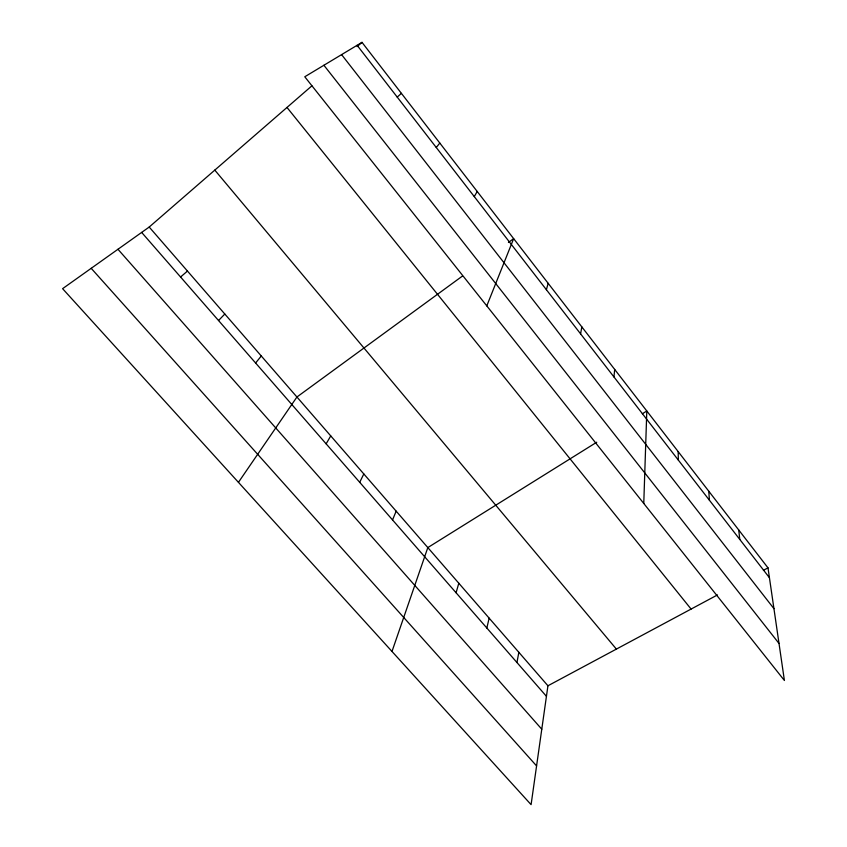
<?xml version="1.0" encoding="UTF-8"?>
<svg xmlns="http://www.w3.org/2000/svg" width="847" height="847" viewBox="0 0 847 847"><rect width="100%" height="100%" fill="white"/><g stroke="black" fill="none" stroke-linecap="round" stroke-linejoin="round"><path stroke-width="1.27" d="M643.773 503.457L646.801 410.986L642.354 413.77M613.959 376.968L614.7 369.44M149.199 227.049L547.935 685.774L531.09 804.65L62.593 288.668L149.199 227.049L311.908 85.833M580.587 333.877L581.836 326.889M516.956 662.523L518.84 652.306M486.845 628.019L489.143 618.13M546.389 289.716L548.157 283.311M456.088 592.762L458.799 583.234M391.992 651.459L427.82 547.586L596.733 442.219M486.792 305.873L513.653 238.642L508.422 242.464M392.542 519.942L396.163 511.165M359.71 482.314L363.808 473.949M474.288 196.61L477.2 191.464M326.137 443.839L330.743 435.909M238.441 482.335L296.926 397.01L462.483 276.037M436.258 147.516L439.805 143.058M255.603 362.992L261.289 356.005M218.537 320.515L224.815 314.036M397.211 97.087L401.414 93.371M357.106 46.596L361.997 42.35L767.996 567.861L784.407 680.48L304.772 76.77L361.997 42.35M180.57 277.001L187.462 271.072M547.935 685.774L717.494 594.922M763.412 570.317L767.996 567.861M91.201 268.319L536.585 765.921M117.966 249.272L541.784 729.214M141.661 232.417L546.442 696.319M214.799 170.109L616.394 649.098M286.995 107.453L691.088 609.067M323.903 65.261L779.018 643.466M341.595 54.621L773.946 608.665M357.106 45.293L769.436 577.728M738.732 529.978L739.77 539.423M708.791 491.228L709.415 500.228M678.161 451.567L678.352 460.112"/></g></svg>
